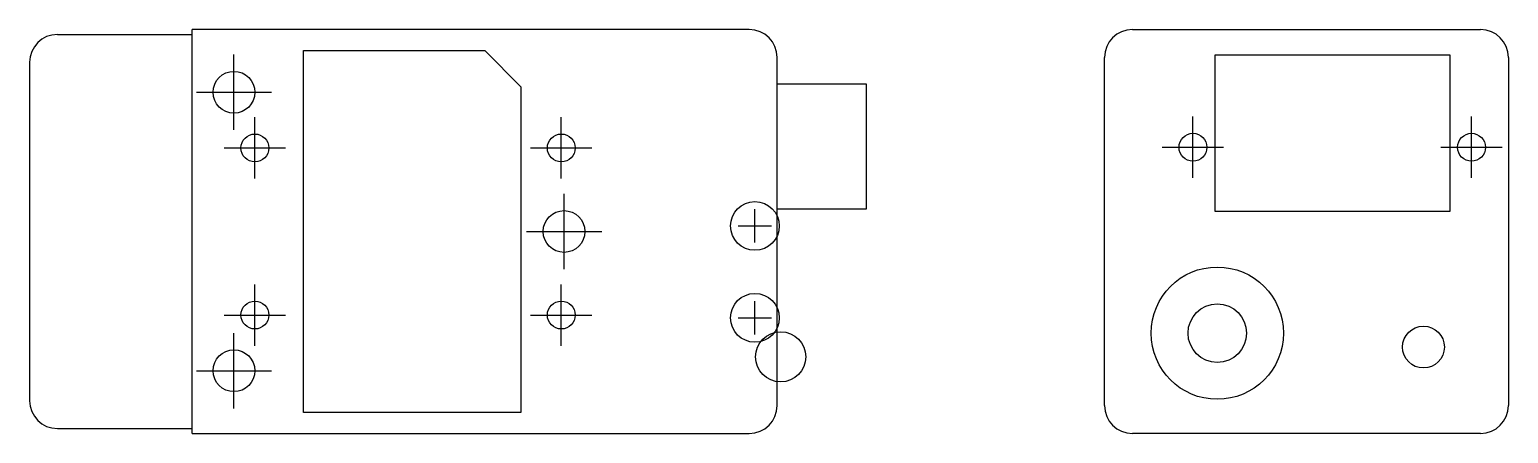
# Model space of a CAD drawing. Header units: millimetres. Extents: x -12 to 94, y -14 to 14.
import ezdxf

# ---------------------------------------------------------------- set-up
doc = ezdxf.new("R2010")
doc.units = ezdxf.units.MM
for name, color, linetype in [('HOLES', 1, 'Continuous'), ('OUTLINE', 7, 'Continuous'), ('PANEL', 4, 'Continuous'), ('REF', 8, 'Continuous')]:
    doc.layers.add(name, color=color, linetype=linetype)

msp = doc.modelspace()

# ---------------------------------------------------------------- linework, layer by layer
at = {"layer": 'HOLES'}
for p, q in [((3, 7.3), (3, 12.7)), ((0.3, 10), (5.7, 10)), ((4.5, 3.8), (4.5, 8.2)), ((26.5, 3.8), (26.5, 8.2)), ((71.85, 3.85), (71.85, 8.25)), ((91.85, 3.85), (91.85, 8.25)), ((2.3, 6), (6.7, 6)), ((24.3, 6), (28.7, 6)), ((69.65, 6.05), (74.05, 6.05)), ((89.65, 6.05), (94.05, 6.05)), ((26.7, -2.7), (26.7, 2.7)), ((24, 0), (29.4, 0)), ((4.5, -8.2), (4.5, -3.8)), ((26.5, -8.2), (26.5, -3.8)), ((2.3, -6), (6.7, -6)), ((24.3, -6), (28.7, -6)), ((3, -12.7), (3, -7.3)), ((0.3, -10), (5.7, -10))]:
    msp.add_line(p, q, dxfattribs=at)
for centre, radius in [((3, 10), 1.5), ((4.5, 6), 1), ((26.5, 6), 1), ((71.85, 6.05), 1), ((91.85, 6.05), 1), ((26.7, 0), 1.5), ((4.5, -6), 1), ((26.5, -6), 1), ((3, -10), 1.5)]:
    msp.add_circle(centre, radius, dxfattribs=at)
at = {"layer": 'OUTLINE'}
for p, q in [((-9.675, 14.15), (0, 14.15)), ((40, 14.5), (0, 14.5)), ((0, -14.5), (0, 14.5)), ((67.5, 14.5), (92.5, 14.5)), ((-11.675, 12.15), (-11.675, -12.15)), ((42, -12.5), (42, 12.5)), ((65.5, -12.5), (65.5, 12.5)), ((94.5, 12.5), (94.5, -12.5)), ((42, 10.6), (48.4, 10.6)), ((48.4, 10.6), (48.4, 1.6)), ((48.4, 1.6), (42, 1.6)), ((-9.675, -14.15), (0, -14.15)), ((0, -14.5), (40, -14.5)), ((92.5, -14.5), (67.5, -14.5))]:
    msp.add_line(p, q, dxfattribs=at)
for centre, start, end in [((-9.675, 12.15), 90, 180), ((40, 12.5), 0, 90), ((67.5, 12.5), 90, 180), ((92.5, 12.5), 0, 90), ((-9.675, -12.15), 180, 270), ((40, -12.5), 270, 360), ((67.5, -12.5), 180, 270), ((92.5, -12.5), 270, 360)]:
    msp.add_arc(centre, 2, start, end, dxfattribs=at)
at = {"layer": 'PANEL'}
for p, q in [((8, 13), (21, 13)), ((8, -13), (8, 13)), ((21, 13), (23.6, 10.4)), ((23.6, 10.4), (23.6, -13)), ((23.6, -13), (8, -13))]:
    msp.add_line(p, q, dxfattribs=at)
at = {"layer": 'REF'}
for p, q in [((90.32, 12.66), (73.42, 12.66)), ((73.42, 12.66), (73.42, 1.45)), ((90.32, 1.45), (90.32, 12.66)), ((40.4, -0.8), (40.4, 1.6)), ((73.42, 1.45), (90.32, 1.45)), ((39.2, 0.4), (41.6, 0.4)), ((40.4, -7.4), (40.4, -5)), ((39.2, -6.2), (41.6, -6.2))]:
    msp.add_line(p, q, dxfattribs=at)
for centre, radius in [((40.4, 0.4), 1.75), ((73.6, -7.3), 4.75), ((40.4, -6.2), 1.75), ((73.6, -7.3), 2.1), ((42.25, -9), 1.8), ((88.4, -8.3), 1.5)]:
    msp.add_circle(centre, radius, dxfattribs=at)

doc.saveas('drawing.dxf')
